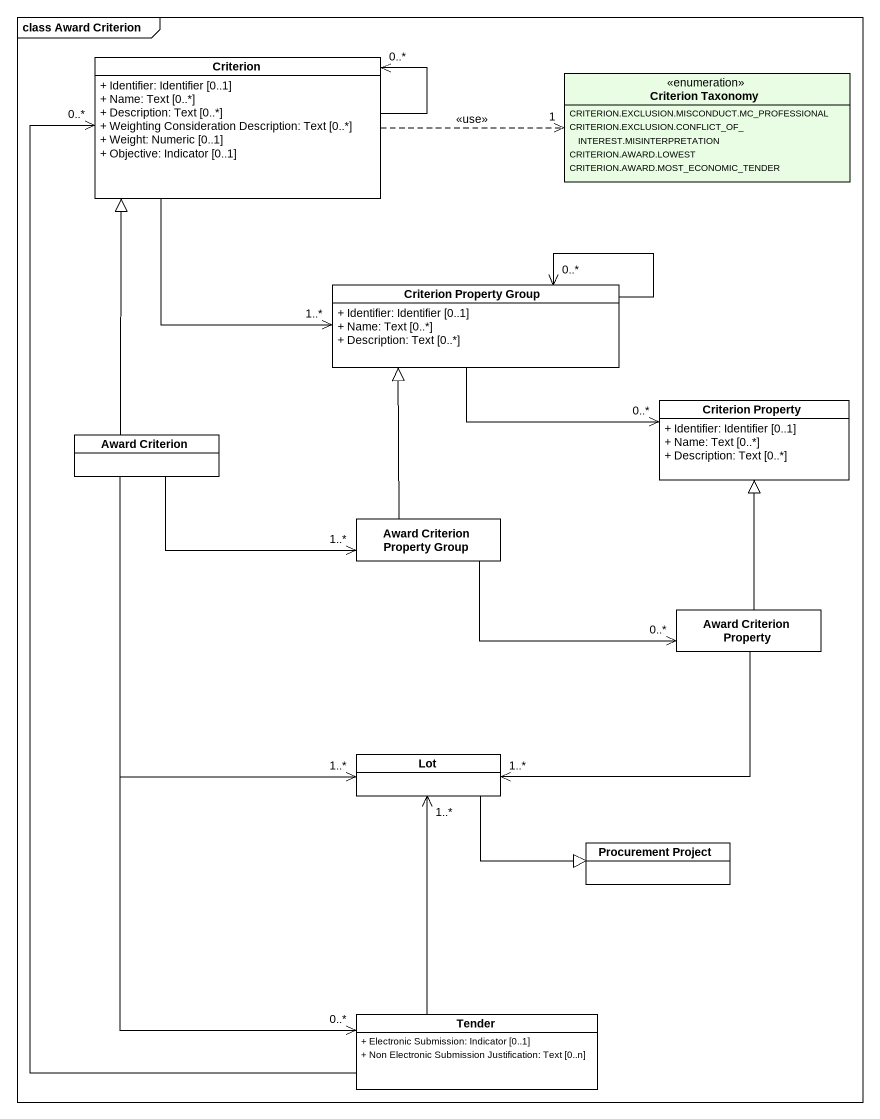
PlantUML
@startuml
mainframe class Award Criterion
hide circle
hide empty members
skinparam classAttributeIconSize 0
class Criterion {
  + Identifier: Identifier [0..1]
  + Name: Text [0..*]
  + Description: Text [0..*]
  + Weighting Consideration Description: Text [0..*]
  + Weight: Numeric [0..1]
  + Objective: Indicator [0..1]
}
enum "Criterion Taxonomy" as Criterion_Taxonomy #E8FDE3 {
  CRITERION.EXCLUSION.MISCONDUCT.MC_PROFESSIONAL
  CRITERION.EXCLUSION.CONFLICT_OF_INTEREST.MISINTERPRETATION
  CRITERION.AWARD.LOWEST
  CRITERION.AWARD.MOST_ECONOMIC_TENDER
}
class "Criterion Property Group" as Criterion_Property_Group {
  + Identifier: Identifier [0..1]
  + Name: Text [0..*]
  + Description: Text [0..*]
}
class "Award Criterion" as Award_Criterion
class "Criterion Property" as Criterion_Property {
  + Identifier: Identifier [0..1]
  + Name: Text [0..*]
  + Description: Text [0..*]
}
class "Award Criterion Property Group" as Award_Criterion_Property
class "Award Criterion Property" as Award_Criterion_Property_2
class Lot
class "Procurement Project" as Procurement_Project
class Tender {
  + Electronic Submission: Indicator [0..1]
  + Non Electronic Submission Justification: Text [0..n]
}
Criterion --> "0..*" Criterion
Criterion .right.> "1" Criterion_Taxonomy : <<use>>
Criterion --> "1..*" Criterion_Property_Group
Criterion_Property_Group --> "0..*" Criterion_Property_Group
Criterion_Property_Group -right-> "0..*" Criterion_Property
Award_Criterion -up-|> Criterion
Award_Criterion -right-> "1..*" Award_Criterion_Property
Award_Criterion --> "1..*" Lot
Award_Criterion --> "0..*" Tender
Award_Criterion_Property -up-|> Criterion_Property_Group
Award_Criterion_Property -right-> "0..*" Award_Criterion_Property_2
Award_Criterion_Property_2 -up-|> Criterion_Property
Award_Criterion_Property_2 -left-> "1..*" Lot
Lot -right-|> Procurement_Project
Tender -up-> "0..*" Criterion
Tender -up-> "1..*" Lot
@enduml
